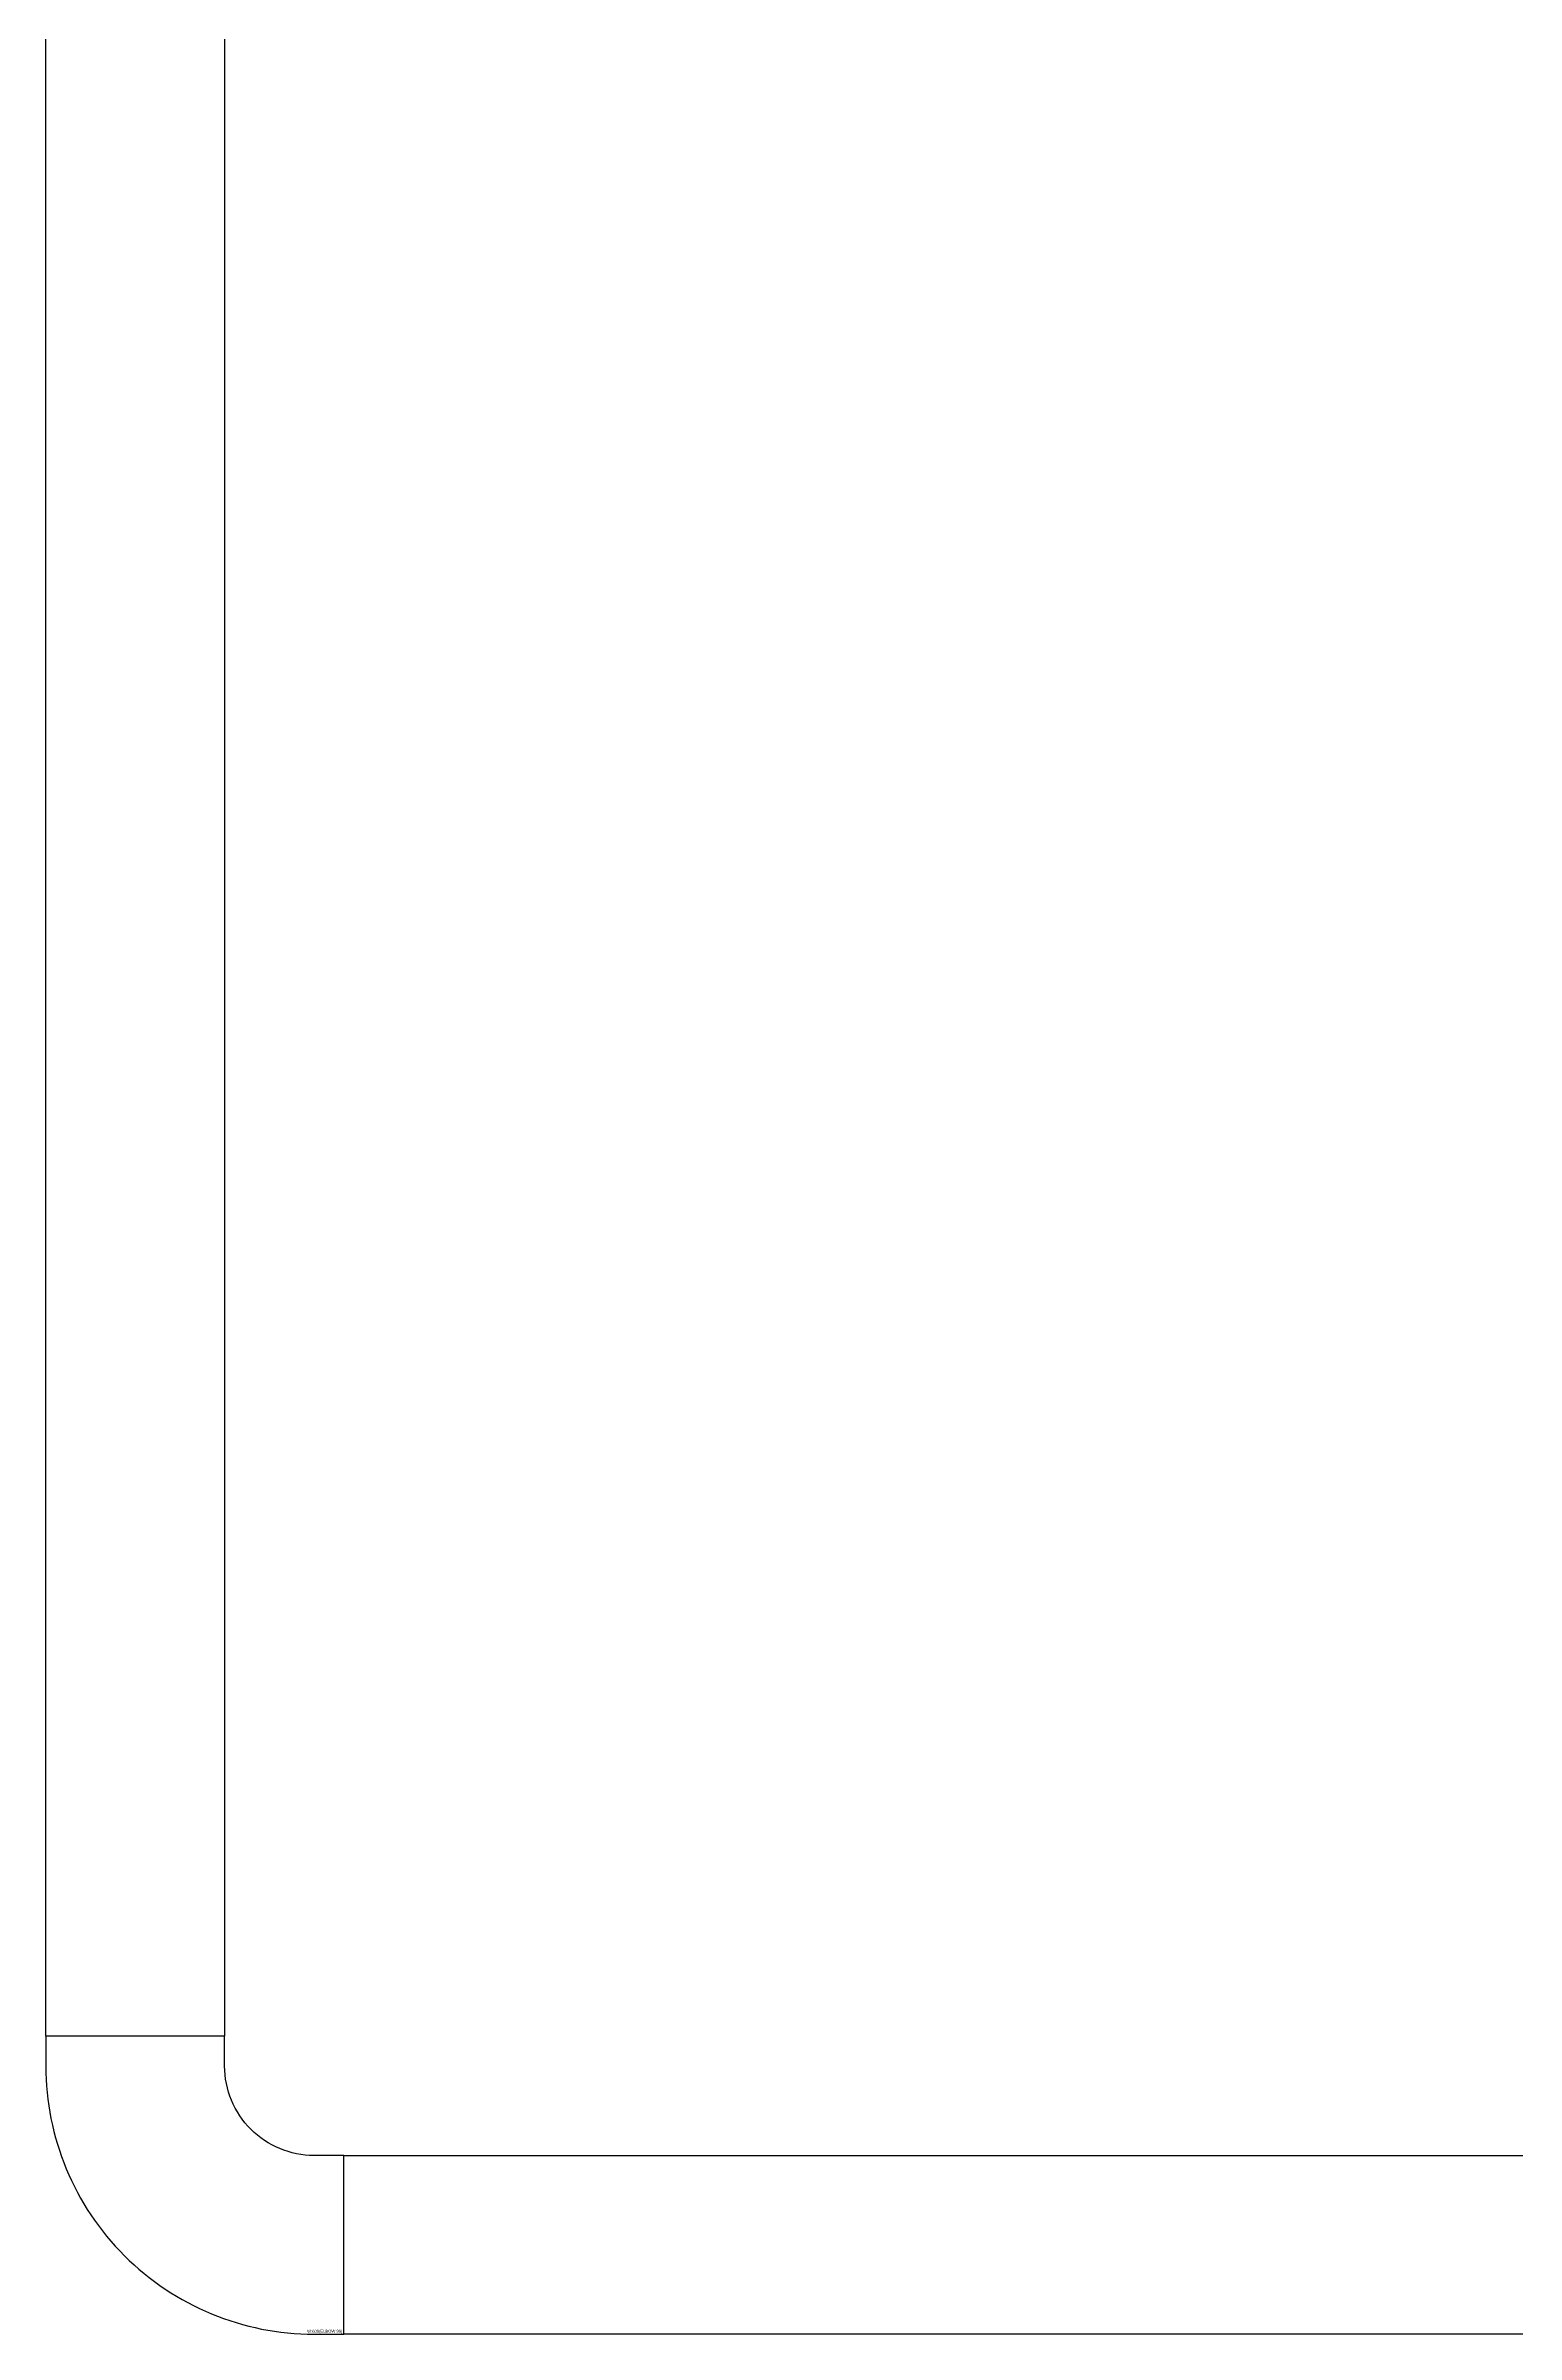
# Model space of a CAD drawing. Header units: millimetres. Extents: x 88028 to 500787, y -530175 to 1035835.
# Drawn here: x 274650 to 279583, y -147650 to -139969 of the extents above; entities that cross this region are included whole.
import ezdxf
from ezdxf.enums import TextEntityAlignment as Align

# ---------------------------------------------------------------- set-up
doc = ezdxf.new("R2010")
doc.units = ezdxf.units.MM
doc.header["$LTSCALE"] = 150
doc.layers.add('-----26 Electrical Cable Tray_건물(UPS)', color=100, linetype='Continuous')
doc.layers.add('-----26 Electrical Cable Tray_건물(일반)', color=20, linetype='Continuous')
doc.styles.get("Standard").update_dxf_attribs({"font": ''})
doc.styles.get('Standard').set_extended_font_data('Dotum')

# ---------------------------------------------------------------- blocks, each defined once
blk = doc.blocks.new('*U8')
at = {"color": 0}
blk.add_lwpolyline([(0, 0), (-100, 0, -0.414214), (-400, 300), (-400, 400), (-1000, 400), (-1000, 300, 0.414214), (-100, -600), (0, -600)], format="xyb", close=True, dxfattribs=at)
blk.add_text('W:600(ELBOW 90)', height=10, dxfattribs=at).set_placement((-5, -590), align=Align.MIDDLE_RIGHT)

msp = doc.modelspace()

# ---------------------------------------------------------------- linework, layer by layer
at = {"layer": '-----26 Electrical Cable Tray_건물(UPS)', "elevation": 0}
for points in [[(275250, -146650), (274650, -146650), (274650, -130850), (275250, -130850)], [(275650, -147650), (275650, -147050), (300150, -147050), (300150, -147650)]]:
    msp.add_lwpolyline(points, close=True, dxfattribs=at)
at = {"layer": '-----26 Electrical Cable Tray_건물(일반)', "elevation": 0}
for points in [[(275250, -146650), (274650, -146650), (274650, -130850), (275250, -130850)], [(275650, -147650), (275650, -147050), (300150, -147050), (300150, -147650)]]:
    msp.add_lwpolyline(points, close=True, dxfattribs=at)

# ---------------------------------------------------------------- block references
at = {"layer": '-----26 Electrical Cable Tray_건물(UPS)'}
msp.add_blockref('*U8', (275650, -147050), dxfattribs=at)
at = {"layer": '-----26 Electrical Cable Tray_건물(일반)'}
msp.add_blockref('*U8', (275650, -147050), dxfattribs=at)

doc.saveas('drawing.dxf')
